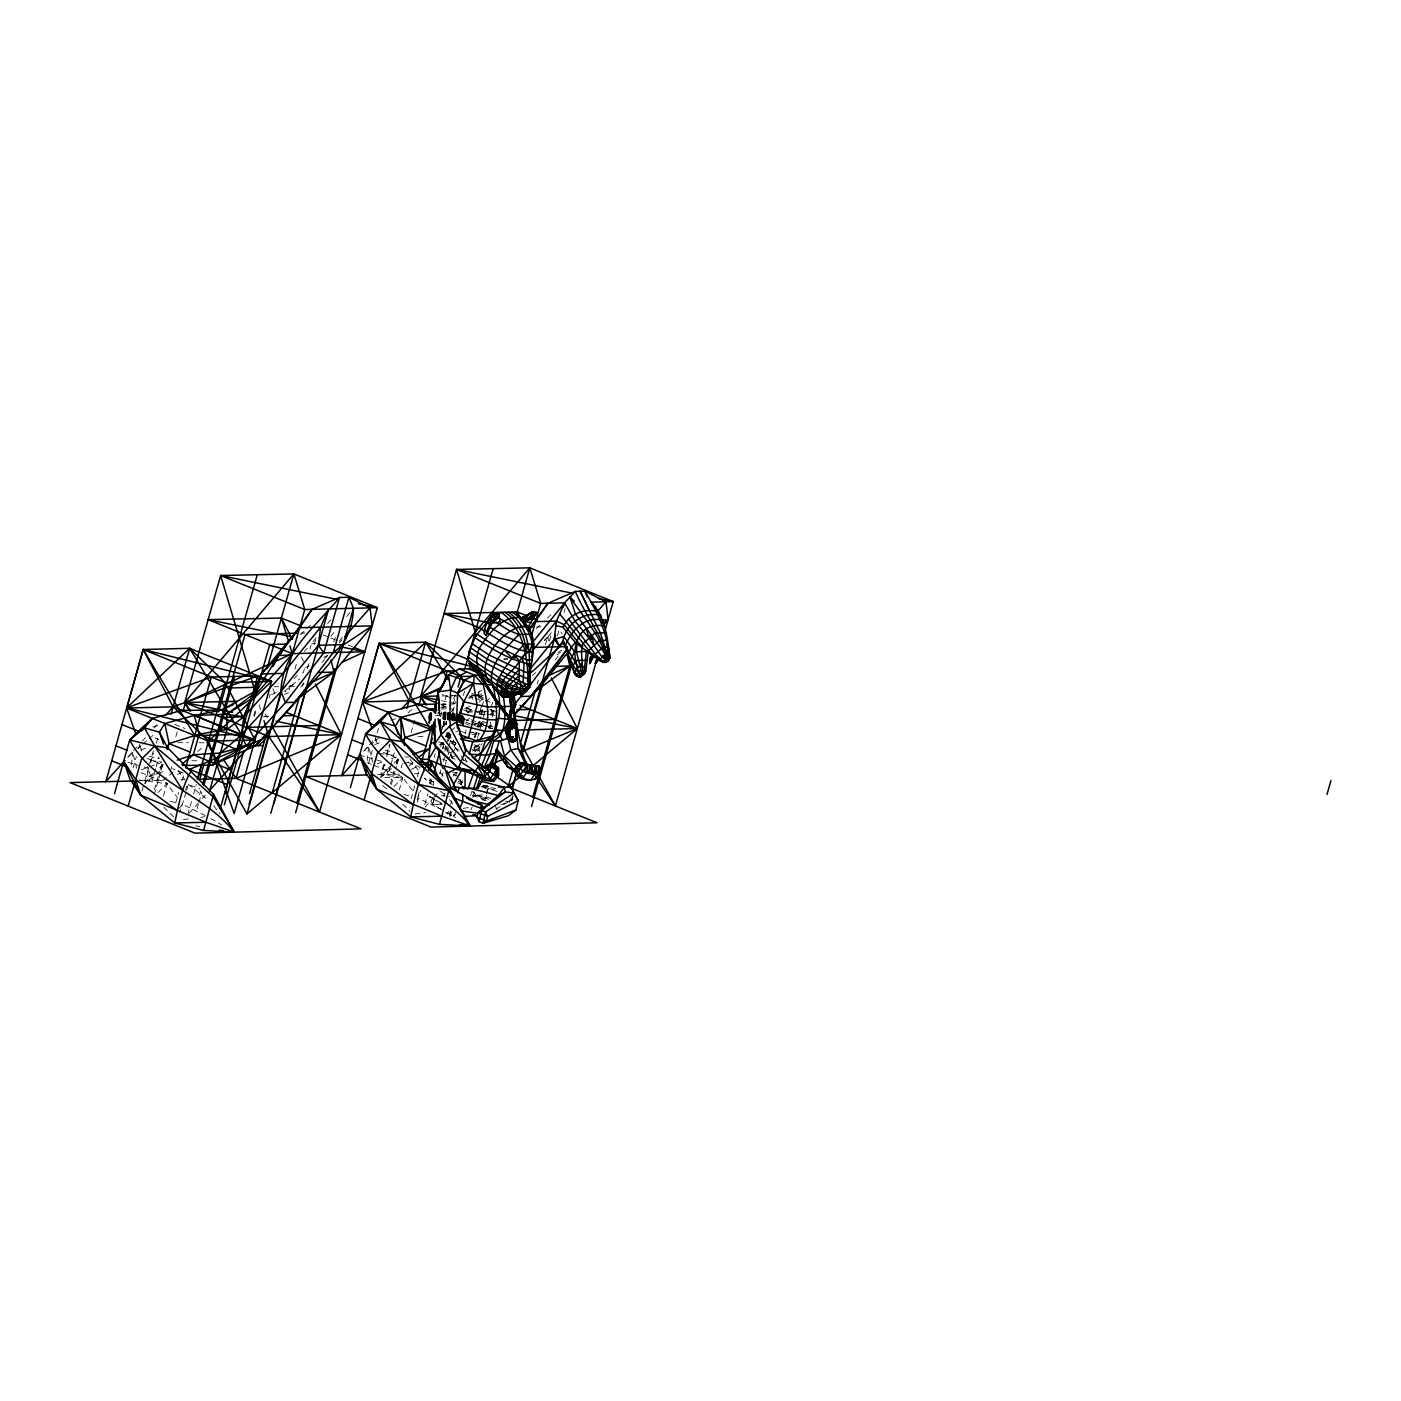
<?xml version="1.0" encoding="UTF-8"?>
<svg xmlns="http://www.w3.org/2000/svg" width="1401" height="1401" viewBox="0 0 1401 1401"><rect width="100%" height="100%" fill="white"/><g stroke="black" fill="none" stroke-linecap="round" stroke-linejoin="round"><path stroke-width="0.75" stroke-dasharray="5 3.75" d="M443.171 748.782L443.346 742.775M479.632 751.847L479.895 743.668L472.557 751.164M429.844 783.684L430.072 777.257M450.229 811.056L449.984 816.415L455.693 814.576M443.066 726.716L443.697 721.182M443.837 721.13L443.977 726.699L444.327 720.955M445.833 724.965L446.061 721.13M446.359 724.755L446.569 721.41M430.422 783.719L430.772 779.429M131.449 764.858L132.762 752.582L129.032 751.076M367.15 760.813L368.691 746.488L373.612 742.32M450.597 811.161L449.984 816.415L445.658 812.335M477.723 726.821L478.949 716.769M479.195 714.755L483.695 700.99M470.718 795.645L471.454 792.02M511.995 800.479L513.659 792.966M440.509 716.664L446.043 696.034L452.085 695.947M495.744 809.042L512.171 799.761L512.994 796.433M452.786 711.971L455.57 701.743M133.113 767.923L136.352 756.435M138.541 748.712L140.188 742.915M141.939 791.145L143.69 784.963M144.846 780.847L154.11 748.099M159.644 771.391L144.898 783.439L149.154 768.413L141.659 766.294M150.783 762.617L153.515 752.967M156.229 743.423L157.823 737.784M155.616 768.711L152.289 780.497L147.298 766.4M156.176 766.75L158.943 756.925M154.46 789.691L158.488 775.471M160.187 769.464L161.816 763.668M154.198 794.892L160.572 772.336M161.15 770.305L163.462 762.144M175.826 736.611L178.172 728.31M163.409 795.961L166.859 783.754L163.759 778.448M170.327 771.513L172.06 765.401M175.703 802.966L178.663 792.528M181.972 780.83L184.091 773.334L172.603 768.676M185.562 790.164L186.701 786.154M186.035 792.353L179.818 812.387M186.613 790.339L188.312 784.332L199.958 788.973M187.699 814.804L191.832 800.181M193.601 793.912L196.263 784.525M199.642 794.822L200.833 790.637M197.173 808.64L198.364 804.419M198.96 802.318L201.937 791.793M253.809 715.543L256.173 707.172M254.369 716.541L256.646 708.451M268.992 698.101L270.043 694.353M290.357 685.247L288.641 691.306L284.823 691.411M294.946 669.083L297.222 660.992M304.402 668.837L303.264 672.883L299.481 672.97M310.006 649.066L311.057 645.318M302.441 686.087L303.369 682.847M307.397 668.557L309.096 662.585M314.174 644.635L316.433 636.649M368.498 763.703L372.281 750.358M375.013 740.691L376.098 736.838M377.167 733.073L378.76 727.452M383.646 764.561L380.757 774.753L402.787 777.66L413.295 791.425M386.536 754.368L389.443 744.071M384.539 764.21L380.809 777.345L402.787 777.66L399.32 789.884M386.711 756.54L389.986 744.947M390.424 766.557L388.2 774.403L384.645 764.351M390.984 764.596L394.311 752.81M390.371 783.614L393.821 771.408M396.098 763.387L397.744 757.591M391.282 784.683L396.483 766.259M397.061 764.21L399.373 756.067M401.159 767.888L402.332 763.738M411.158 732.6L414.678 720.149M411.036 798.973L415.169 784.35M417.358 776.627L420.02 767.24L408.532 762.599M419.214 792.09L416.938 800.111L420.825 790.269M434.152 757.521L435.256 753.58M442.103 729.361L444.432 721.165M440.65 746.926L441.805 742.845M424.801 804.524L427.76 794.087M430.58 784.07L432.173 778.431M453.329 703.687L455.097 697.418M442.593 748.729L444.327 742.618M444.59 749.15L445.658 745.367M447.812 737.749L449.476 731.847M444.87 751.304L446.516 745.472M447.619 741.567L449.914 733.459M439.721 774.053L440.912 769.867M443.276 761.461L444.467 757.276M447.374 746.978L446.394 750.481M449.581 739.22L450.702 735.245M433.084 802.545L434.275 798.342M447.374 752.039L448.565 747.836M449.161 745.735L451.542 737.311M463.398 695.439L464.589 691.253M441.928 776.434L443.049 772.459M445.308 764.508L446.429 760.515M448.057 754.754L449.143 750.918M453.679 740.008L452.576 743.949L447.252 739.71M454.362 747.188L455.465 743.301M465.097 733.756L466.165 729.939M477.864 695.859L480.088 688.014M461.332 784.28L462.435 780.339M474.501 737.732L476.095 732.075M477.759 726.208L478.949 722.023M481.314 713.669L482.504 709.484M475.027 737.486L476.498 732.303M478.039 726.821L480.911 716.717M481.471 714.685L482.627 710.657L479.702 710.727L482.119 705.246M473.906 750.638L475.692 744.334M477.461 738.047L482.207 721.287L487.846 723.564M483.363 717.189L485.114 711.025M477.881 751.321L479.65 745.034M492.574 702.374L490.28 710.447L494.43 710.342M472.873 797.694L474.536 791.793M486.2 793.912L488.581 785.541M485.219 799.481L486.41 795.295M486.988 793.194L488.774 786.924M545.392 644.845L547.511 637.35L551.521 632.411M537.178 684.196L538.369 679.993M549.525 640.537L551.784 632.551M557.37 635.844L559.034 630.012M563.99 612.482L565.093 608.594M450.632 804.612L451.77 800.847M492.154 717.189L494.028 711.55M333.718 641.956L336.485 633.812M417.148 802.3L418.549 798.29L443.101 810.391M440.825 809.06L432.401 804.297L435.326 796.556M445.115 792.948L443.732 796.591L449.686 796.626M474.344 737.346L476.515 732.005M452.015 811.599L449.984 816.415L448.618 811.249M453.626 816.748L456.323 810.338M470.911 809.708L472.242 806.696M478.914 726.961L483.59 718.258M509.316 802.16L512.013 796.731M161.343 768.098L163.024 764.806L146.895 758.291M396.395 763.668L398.952 758.729L380.792 751.391M455.15 776.101L457.164 772.616M453.486 698.609L455.623 694.949M448.302 759.044L451.735 753.843M452.873 752.109L456.306 746.908L453.819 744.929M144.898 783.439L149.925 776.242L154.828 771.969M451.385 711.655L453.784 708.591M312.931 641.798L316.924 636.842M327.606 623.638L331.617 618.699M330.759 636.334L336.1 629.732M346.765 616.528L350.775 611.589M321.862 662.708L324.524 659.398M339.217 641.255L343.21 636.299M555.111 659.906L559.104 654.967M339.34 642.971L342.124 639.784M178.733 808.78L182.638 804.384L205.282 815.54M460.369 784.437L462.365 782.196L458.46 782.336M127.754 757.293L137.999 745.892M142.394 741.024L145.319 737.767M154.092 727.995L157.017 724.737M189.17 813.175L200.868 800.146M202.339 798.517L205.264 795.278M363.665 751.199L373.909 739.816M425.081 807.081L432.401 798.955M433.855 797.327L439.704 790.812M452.891 776.172L455.815 772.914M474.834 751.759L482.154 743.633M304.297 651.483L307.204 648.26M294.175 678.609L297.082 675.387M300.707 687.068L305.085 682.252M544.586 640.572L547.511 637.35L551.258 637.262M478.932 727.224L483.31 722.408M490.613 714.37L493.537 711.148M447.252 737.837L449.966 734.947M442.418 727.084L446.499 722.741M158.033 792.546L166.859 783.754L177.384 797.502M393.944 786.469L402.787 777.66M300.479 634.653L305.155 630.187M306.714 628.699L311.407 624.233M536.39 628.559L541.066 624.093M547.318 618.156L551.994 613.691M128.227 756.873L132.762 752.582L137.386 771.18M364.137 750.796L368.691 746.488L373.296 765.086L401.789 776.609M468.092 712.654L472.82 708.17M479.124 702.199L483.853 697.716M544.253 640.275L547.511 637.35L551.101 639.504M408.024 712.969L414.538 707.19M159.749 767.678L163.024 764.806M392.385 764.438L385.835 770.165L380.809 777.345L393.909 766.645M394.031 763.02L398.952 758.729M137.683 748.397L140.976 745.612M142.604 744.229L147.525 740.043M149.171 738.66L155.721 733.091M375.24 740.919L380.161 736.751M173.251 772.004L163.479 780.199L139.61 780.83M197.681 751.496L202.585 747.381M409.18 765.909L414.066 761.811M454.782 727.627L446.639 734.457L459.896 754.263M485.727 701.638L490.613 697.54M284.911 691.061L299.796 678.767M324.594 658.242L327.904 655.51M532.398 675.405L535.707 672.673M557.213 654.897L560.523 652.148M478.074 696.56L481.506 693.968M466.305 720.815L469.65 718.293M491.681 724.877L488.441 727.312L491.366 728.835M440.124 744.159L443.189 742.197L452.803 758.782M478.809 698.083L484.186 694.703M305.488 667.857L309.201 665.755M323.999 657.314L327.711 655.195M558.071 652.271L561.766 650.169M478.214 697.505L481.944 695.404M468.617 697.733L476.112 693.548M477.986 692.497L481.734 690.413M389.723 768.221L385.835 770.165L389.881 768.729M271.461 694.686L279.184 691.131M288.834 686.7L296.557 683.163M469.072 698.626L472.96 696.84M474.921 695.947L480.771 693.267M500.752 804.962L512.171 799.761M284.543 694.353L288.501 692.567M452.225 757.276L460.071 753.756M473.783 747.574L481.629 744.054M446.043 733.441L449.038 732.163M177.384 774.438L181.359 772.792M411.316 769.184L417.27 766.715M445.553 735.928L453.644 732.688M455.675 731.865L463.784 728.625M473.906 724.562L481.997 721.305M141.431 769.744L161.64 762.617M149.925 776.242L155.966 774.105M157.998 773.387L166.071 770.532M377.342 763.668L383.401 761.514M391.492 758.659L397.551 756.522M403.996 763.72L412.087 760.866M466.288 707.663L470.316 706.297M140.836 749.903L146.877 747.906M374.732 744.491L382.806 741.812M152.814 726.961L158.821 725.07M390.739 720.237L396.746 718.363M449.038 752.915L455.097 751.006M440.702 707.295L451.122 705.228M463.293 808.359L469.65 807.379M445.623 736.436L451.928 735.525M468.705 733.091L474.992 732.163M183.478 819.55L189.941 818.709M200.711 817.308L205.019 816.765M415.081 814.016L425.851 812.633M441.21 795.856L445.133 795.383M482.557 794.927L472.592 795.54M437.217 713.95L441.543 713.687M472.855 795.523L481.419 795.015M263.686 716.594L267.976 716.366M467.374 712.251L488.861 711.095M473.38 795.54L481.856 795.067M441.087 708.976L447.567 708.748M300.795 633.094L304.98 632.989M536.706 627L540.909 626.895M311.6 643.444L315.348 643.339M503.817 658.925L507.863 658.82M503.905 659.258L507.687 659.153M274.333 686.805L278.659 686.7M289.464 686.42L298.115 686.192M441.403 704.37L449.248 704.178M446.551 707.19L442.734 707.277L445.938 708.346M263.843 716.296L269.587 716.139M467.584 711.043L473.643 710.885M435.291 715.718L441.753 715.561M481.121 714.545L485.429 714.44M471.647 724.247L480.841 724.002L486.532 726.296M488.931 728.538L492.714 728.45M446.569 735L450.789 734.895M471.927 734.352L478.249 734.194M439.389 744.702L445.413 744.544L438.601 741.794M180.554 779.762L184.827 779.656M377.64 774.683L399.408 774.123M414.346 773.737L418.601 773.632M452.751 772.739L457.024 772.634M442.173 695.929L455.097 695.649M474.484 695.229L480.946 695.089M454.099 695.912L460.141 695.824M440.702 704.125L455.272 704.002M433.242 797.992L429.389 796.539L432.401 804.297L446.201 804.314M432.401 804.297L440.807 804.332M418.041 736.593L426.534 736.646M177.874 742.653L188.505 742.723M199.117 742.775L205.492 742.828M191.762 760.725L200.501 760.831M483.415 785.313L487.618 785.523M483.695 786.206L492.031 786.644M445.711 736.873L452.243 737.276M379.198 753.405L395.1 755.489M404.889 756.785L408.549 757.276M150.625 760.463L161.325 761.864M139.347 780.112L166.859 783.754M464.817 708.538L473.31 709.782M481.874 799.708L486.112 800.514M472.855 796.066L487.881 798.99M490.84 798.22L476.322 795.313L471.787 791.197M505.358 801.109L509.509 801.932M441.42 700.675L447.672 701.954M449.739 702.374L455.99 703.652M491.261 710.885L497.285 712.128M385.117 750.2L393.348 752.057M149.207 756.295L159.486 758.606M480.998 786.679L497.145 790.497M482.662 785.436L497.127 788.956M404.031 794.577L412.332 796.696M170.186 801.197L176.421 802.791M195.72 825.679L199.888 826.853M359.602 755.086L381.317 761.268M127.876 762.372L139.785 765.752M488.651 799.306L476.322 795.313L485.026 800.426M446.604 734.737L450.719 736.085M451.612 697.961L442.121 694.563M484.186 786.626L497.39 791.74M433.942 782.108L424.223 778.238L432.366 784.753M488.441 727.049L492.241 728.573M471.787 693.32L483.468 698.048M323.263 634.968L328.972 637.262M330.881 638.033L338.482 641.115M348.289 645.073L354.278 647.507M471.629 694.773L483.468 699.554M485.446 700.36L493.327 703.547M469.23 695.894L473.118 697.47M475.062 698.258L482.855 701.411M490.07 709.291L493.765 710.78M480.561 709.887L488.581 713.127M490.595 713.95L494.588 715.561M480.736 711.007L484.781 712.654M486.812 713.459L492.889 715.911M466.148 707.68L472.155 710.114M474.168 710.92L484.186 714.965M463.608 709.974L470.981 712.969M441.403 704.808L453.451 709.677M479.23 721.445L487.128 724.632M489.089 725.438L493.047 727.031M471.104 719.676L482.872 724.422M484.834 725.228L492.679 728.397M464.922 719.273L468.862 720.867M470.841 721.655L482.662 726.436M465.973 722.128L478.109 727.031M442.016 714.09L438.11 712.514L441.823 714.282M465.447 723.564L469.353 725.14M476.165 732.408L480.088 734.001M471.927 731.97L477.881 734.387M461.542 731.392L465.517 733.003M447.024 732.933L450.999 734.544M473.853 744.667L479.807 747.083M473.871 748.572L479.807 750.971M451.858 741.322L455.868 742.95M471.892 749.43L475.902 751.041M451.595 743.178L455.553 744.772M455.325 748.554L459.3 750.165M463.451 760.183L466.866 761.549M451.14 757.591L455.115 759.184M442.663 759.097L446.586 760.673M453.224 774.438L459.09 776.802M458.267 781.233L462.312 782.861M457.654 782.791L461.594 784.385M367.377 762.704L371.318 764.298M174.915 724.387L185.02 728.485M154.916 737.872L158.961 739.5M140.958 772.634L167.875 783.509M480.841 724.002L486.55 726.489M441.368 803.176L429.389 796.539L441.595 803.964M482.102 786.451L487.46 789.463M446.709 812.475L455.745 817.694M210.798 818.569L221.638 824.821M447.339 812.895L452.05 815.785M382.753 785.786L387.832 789.604M440.509 791.25L447.042 796.469M188.312 784.332L207.856 799.953M446.183 735.42L456.061 743.458M458.18 778.851L462.715 782.966M402.682 804.051L410.003 811.372M163.847 807.204L174.074 817.466M439.774 772.231L445.43 778.536M449.616 799.743L453.469 804.682M213.688 805.838L220.132 814.051M409.863 759.009L420.3 773.002M177.857 770.34L184.389 779.079M461.104 756.05L464.729 761.443M465.955 709.589L468.197 713.319M473.468 791.04L477.636 798.517M265.139 713.862L267.188 717.575M495.464 806.556L497.162 809.743M470.999 695.632L472.995 699.449M478.967 710.92L480.963 714.738M467.111 762.354L465.202 758.659L466.445 762.739M560.978 631.956L562.081 634.075M301.408 656.911L305.4 664.669M547.511 637.35L549.087 641.255M272.915 688.697L275.156 694.231M450.859 753.178L452.996 759.219M460.123 779.341L463.678 789.393M375.38 738.187L378.235 746.225M140.17 746.278L142.307 752.319M259.132 704.756L260.901 710.535M491.208 709.379L492.994 715.631M433.049 781.355L433.522 785.593M439.476 711.866L439.756 716.034M490.543 722.268L490.928 728.643"/><path stroke-width="1.5" d="M462.75 717.89L463.854 718.503L462.82 724.947L461.997 716.226L462.172 723.354M462.855 718.748L463.136 717.365L462.558 718.415M462.715 723.021C462.207 701.288 462.75 739.378 463.766 718.223M482.487 778.343L477.881 788.203L465.044 788.535L465.062 771.005M508.931 722.583L510.91 721.778L507.442 724.825L506.584 731.935A9.965 5.289 83.3 0 0 510.7 741.024L514.64 741.111C518.983 735.823 517.915 726.856 513.046 722.215L508.51 722.303L506.934 724.65L505.919 732.005M457.567 728.275L456.516 722.04L449.563 726.348L441.017 734.807L434.398 744.421L435.553 747.101L458.267 768.168L473.135 774.035L484.991 780.462L493.625 781.39L498.476 775.681L498.616 767.713L494.01 764.666L487.811 765.139L493.765 764.928L498.371 767.958L498.266 774.035L497.915 768.413L493.31 765.366L486.865 766.084L493.064 765.611L497.67 768.659L498.423 775.313L497.215 769.114L492.627 766.067L486.165 766.785L492.364 766.312L496.97 769.359L497.723 775.594M527.879 687.488L527.739 689.274L528.755 687.593L525.725 689.87L523.781 689.52L519.07 680.623L519.263 661.184L526.216 652.306C525.357 637.07 518.125 620.818 505.025 612.377M525.953 625.371C541.942 641.36 527.074 665.177 530.769 684.546C524.202 692.97 510.682 697.838 501.576 690.15C499.299 677.366 514.552 671.289 519.263 661.184L514.745 654.81L495.078 645.896L477.076 634.215L487.601 621.501M530.366 630.1L515.603 612.097L523.816 620.555L531.837 634.18L531.785 639.311L533.728 644.022L533.028 649.101M509.701 736.944L513.904 740.358L517.179 737.381L514.482 741.234L510.227 741.217C505.446 736.576 504.36 727.89 508.44 722.496L512.731 722.198C517.582 726.734 518.755 735.525 514.762 740.919L510.892 741.217C506.234 737.084 505.446 728.923 509.316 724.037L512.731 723.949L515.761 728.432M515.498 739.168L513.974 741.182L510.227 741.287L506.882 736.225L510.279 741.339L514.85 741.182C519.106 735.805 517.932 726.996 513.099 722.338L508.861 722.321L507.32 724.615L507.232 736.033M507.495 736.033L507.6 726.313L511.067 723.546L512.013 718.713L509.228 715.526L508.318 719.536L511.015 723.634L512.013 718.713L509.351 719.203M515.743 738.782L514.36 740.761L510.892 740.779C506.514 736.891 505.866 729.185 509.421 724.562L511.085 723.827M507.477 725.981C505.498 731.112 506.549 737.504 510.665 741.304A10.122 5.376 83.4 0 0 516.444 738.8L517.389 731.655L517.162 735.472M506.759 732.635L507.582 726.418M515.48 738.572L512.836 741.252L509.299 738.782L507.302 732.583L507.933 726.524M509.036 738.625L510.594 739.255L512.976 736.751L509.211 738.467L512.976 736.751L509.421 739.693M444.38 766.977L451.052 788.273L462.838 794.857L462.715 801.512L459.651 808.762M604.496 662.358L607.631 661.36L609.838 658.015C607.509 638.226 605.687 616.58 590.697 601.607M529.683 672.603L529.893 680.518M515.918 692.654L511.54 694.406L504.955 690.535L506.864 683.023L519.211 669.38L526.478 672.498L530.296 672.392M509.596 739.535L509.439 738.642M512.048 728.643L513.939 718.941L514.22 706.297L512.451 695.859M511.05 723.546L508.318 719.536L509.228 715.526M449.703 719.886L450.176 713.564L447.97 713.127L447.619 718.871L449.703 719.886L450.141 712.689C444.327 714.177 452.786 721.603 449.563 726.348L464.186 754.403L487.548 773.947L490.262 778.746L493.625 781.39M449.966 711.428L450.562 690.115L448.548 674.792L459.213 668.96L476.62 668.575L480.666 670.203M516.689 731.69L516.566 735.805L516.654 732.338M435.116 719.221L434.398 744.421L458.267 768.168L478.914 775.751M435.291 712.916L435.536 704.528L438.18 691.796L448.548 674.792L473.468 683.338L493.257 685.159C495.744 701.743 499.807 720.499 491.961 736.243L485.341 741.006L472.697 741.724L460.999 739.238M456.516 722.04L466.148 749.885L458.267 768.168L474.939 770.883L484.028 777.485L490.262 778.746L496.514 769.797L496.952 775.489L497.215 769.114L498.476 775.681L493.625 774.438L485.149 768.151L491.926 766.75L496.514 769.797L496.357 775.418L492.084 780.602L484.396 779.534L474.939 770.883L460.911 761.969L441.017 734.807L438.093 718.66M430.3 770.848L430.615 762.284M516.724 735.455L516.864 731.707L516.304 738.73M453.959 719.729L453.854 720.639L451.945 719.519L452.821 713.144L454.73 714.282L454.397 720.026L452.243 719.343L452.278 713.774L452.4 720.342L452.435 719.449L454.397 720.026L452.821 713.144L453.994 714.633M456.831 713.792L457.602 693.18L464.221 680.308L474.379 675.089L486.427 676.14M555.934 625.599L563.009 627.245L575.286 642.481L593.113 656.001L603.06 647.28L608.437 647.139L609.838 658.015L607.631 661.36L601.887 656.806L588.998 638.313L589.138 635.581L591.923 635.774L594.742 633.094L606.475 632.797M472.155 756.855L480.298 764.035L484.308 772.249L484.991 780.462M570.084 660.449L574.55 651.78L588.262 651.412L585.828 670.799L584.287 674.039L581.047 676.718L576.599 676.28L574.603 673.811L568.035 654.74L571.24 647.244L575.286 642.481L576.949 642.446L576.424 651.728L581.275 670.921M428.916 722.198L429.406 723.179L429.371 716.524M431.455 715.841C430.422 729.185 427.077 709.747 431.561 714.16M430.177 719.028C432.944 703.092 428.198 722.548 431.263 719.186M430.457 713.267L430.037 720.464L430.772 716.121M443.697 718.048L443.662 719.238L444.012 712.916L445.36 712.741L445.273 719.361L443.154 718.485L443.504 712.741L445.693 712.181L445.273 719.361L445.553 718.52M455.973 720.219C455.798 721.2 458.215 719.851 457.462 721.603L455.868 720.394L456.673 714.055C460.158 714.685 454.414 716.874 456.919 720.552M457.024 720.815L456.673 714.055L457.251 714.773M457.497 715.561L457.199 720.587M459.318 716.209C456.201 724.912 464.291 723.056 460.719 715.491C458.355 716.769 459.475 714.685 461.087 716.156M459.125 721.165L459.37 722.286L460.456 715.876M461.682 722.741L462.12 723.827L461.454 717.312M500.56 674.652L520.962 685.107L520.016 690.763L515.778 693.705L510.209 692.234L496.917 683.495C502.013 668.627 514.009 656.369 523.851 644.267L533.728 644.022M507.18 728.66L507.827 736.033M587.107 660.221L576.354 660.501L573.254 665.125L572.431 667.787L574.603 672.252L578.508 676.788L580.067 674.144C568.648 652.778 575.986 620.941 604.619 625.914M508.545 612.29C533.116 629.487 530.051 661.465 528.23 687.331C527.914 660.379 525.375 630.292 501.505 612.465L498.213 614.041M592.886 657.559L589.803 663.461L590.364 657.419L591.607 656.544L592.886 657.559L589.803 663.461L590.732 656.771M584.182 670.834L586.389 651.465M515.323 739.553L515.621 738.905A8.896 4.728 83.2 0 1 510.524 740.814L508.791 738.922M535.83 774.595L536.478 768.326L534.219 765.226L528.772 765.436L534.219 765.226M350.39 787.625L365.608 733.861L380.354 721.813L403.453 741.637L449.476 788.308L470.211 826.047L439.459 824.348L410.651 816.871L376.676 789.183L365.836 773.089L366.274 768.991M531.347 774L532.03 767.766L529.771 764.666L524.307 764.876L529.771 764.666M486.165 635.266L491.103 618.541L495.359 613.638L498.161 613.113L500.21 621.869L489.054 623.76L487.198 622.289L492.592 613.27L498.161 613.113L486.602 631.15L484.553 629.522L487.198 622.289L491.103 618.541L492.469 622.499L486.165 635.266L484.081 633.637L484.553 629.522M459.213 668.96L474.379 675.089L473.468 683.338L477.163 705.316L468.529 737.539L460.947 738.572M182.34 765.489L212.392 765.121L246.226 745.962L241.55 734.93L243.774 716.804L261.409 673.951L299.621 627.736L312.055 609.347L339.497 597.491L348.972 597.246L370.039 607.859L372.176 625.862L333.963 672.077L295.436 700.518M270.813 813.316L328.657 608.927L320.584 627.193L318.36 645.301L280.988 691.499L241.55 734.93L220.377 752.985L212.392 765.121L255.507 745.717L294.928 702.304L333.298 652.586L348.972 597.246L353.437 608.279C352.754 647.805 317.939 673.916 294.928 702.304L285.471 702.549L323.841 652.831L339.497 597.491C316.486 625.862 281.689 651.99 280.988 691.499L285.471 702.549L246.226 745.962L220.377 752.985L193.32 754.824L177.174 760.148M529.403 628.874L547.966 603.271L575.408 591.397L564.55 602.833L556.477 621.098L554.253 639.224L530.243 668.925M509.211 738.94L511.032 737.714L509.614 733.353L510.174 729.01L508.178 728.135L507.46 733.529L509.211 738.94L512.311 741.094L514.99 738.8M428.601 770.34C426.902 755.139 432.891 740.306 432.331 725.245L435.816 726.576M529.613 773.597L530.436 767.573L528.177 764.473L519.683 775.278L516.041 773.947L514.587 770.445L496.655 748.975M507.985 728.222L510.332 727.592L512.118 729.238L510.174 727.89L508.37 728.888L512.118 729.238L508.3 727.627M508.37 728.888L508.545 727.82M511.032 738.327L509.474 733.178L510.262 728.065L512.819 725.876L516.251 729.115L514.692 724.457M528.807 666.281L529.07 664.564M584.567 672.357L580.89 675.089L581.047 676.718L576.599 676.28L579.629 670.956L585.828 670.799L584.287 674.039L580.067 674.144C570.732 665.563 568 652.411 562.782 641.343C565.934 624.075 583.166 611.256 600.661 615.127L600.679 618.051L599.243 613.34L590.767 601.677M463.258 724.737L462.82 724.79M578.018 676.228L579.769 676.753L582.168 674.091L582.728 670.869L581.397 651.605L582.553 646.001M592.5 656.876L589.803 663.461L593.113 653.567M190.711 771.969C181.762 787.152 178.487 805.715 174.722 822.965L203.548 830.425L234.3 832.141L213.565 794.402L167.542 747.731L159.416 732.163L144.426 727.907L129.698 739.938L114.479 793.719M426.622 765.874C417.673 781.058 414.416 799.638 410.651 816.871L441.91 816.188L470.211 826.047L448.985 790.724L426.622 765.874L423.014 764.158M425.256 704.685L420.633 696.402L456.551 569.454L540.681 603.446L564.568 602.833L575.111 621.186L588.998 638.313L591.257 639.154L591.923 635.774L575.391 613.953L569.979 597.124L574.392 601.327M530.454 666.999L531.189 663.321L531.434 664.494C511.33 661.062 492.084 648.996 475.009 637.753L477.076 634.215M457.899 792.808L459.003 787.362M203.548 830.425L213.565 794.402M439.459 824.348L449.476 788.308M534.779 768.238L537.091 765.594L538.667 765.787L540.944 768.904C541.294 781.32 526.478 782.581 518.352 776.872L516.041 773.947L517.144 768.694L520.366 763.02L524.885 762.652L527.004 765.366L522.275 752.897L514.132 711.901M433.942 712.023L435.536 704.528L436.622 710.587M601.905 623.042L602.5 620.275C584.882 615.547 570.908 631.15 565.041 646.299L566.687 647.735L562.782 641.343L530.646 684.459M477.04 817.203L478.074 812.51L498.196 795.488L504.5 787.292L510.717 786.732L518.177 800.619L515.866 810.006L508.23 815.767L483.03 823.28L479.089 821.669L477.04 817.203L486.55 821.091L515.866 810.006M479.089 821.669L481.594 810.321L505.306 791.898L513.799 793.124L485.534 811.915L483.03 823.28L486.865 821.249M516.374 683.005L517.302 687.891L510.787 693.688L511.75 687.909L519.07 680.623L527.284 684.634L530.769 684.546L530.051 682.567M504.955 690.535C491.611 681.867 478.757 671.762 468.109 660.414L468.985 651.605L475.009 637.753M444.24 713.407L445.36 712.741M511.4 692.287L518.685 694.231L522.923 693.53L523.939 692.567L523.098 691.901L524.517 691.866L522.258 693.39L517.214 693.53L510.454 696.962L502.346 696.822L501.208 694.896L501.576 690.15M510.752 741.147A10.122 5.376 83.4 0 1 506.584 731.935L507.442 724.702L510.962 721.62M594.847 655.528L591.642 658.417L589.803 663.461L591.607 656.544M506.199 728.117L508.51 722.303M506.584 728.065L507.442 724.825M529.56 684.879L527.161 690.588L517.372 692.041L516.916 693.758L522.258 693.39L524.517 691.866M517.162 735.63L516.269 738.992L517.074 735.91M459.843 716.244L463.784 701.796L473.468 683.338L457.602 693.18L450.562 690.115L438.18 691.796L439.459 711.148M520.857 620.625L521.4 618.647L512.083 612.202M218.538 711.918L257.259 574.743M509.456 733.949L506.129 738.957L499.159 741.041L495.691 753.493L489.527 766.329M208.539 741.147L271.584 681.394L225.106 682.602L143.217 649.504L173.129 706.84L208.539 741.147L234.177 813.596L271.584 681.394L143.217 649.504L126.773 708.1L208.539 741.147L255.017 739.956L225.106 682.602L189.695 648.295L143.217 649.504L105.811 781.688L124.829 760.55M467.689 659.223L425.606 642.201L379.128 643.409L362.701 702.006L434.625 731.094M128.174 806.118L141.448 759.254L154.705 746.033L167.542 747.731M170.992 714.387L189.695 648.295L271.584 681.394M167.402 749.36L169.048 743.581L164.845 723.494L194.371 715.438L221.446 710.079L233.144 704.721M189.328 710.762L184.722 702.496L220.64 575.531L293.877 573.937L377.324 607.666L319.498 812.072L268.852 736.506L264.001 720.692M182.866 711.708L185.405 702.759L292.284 653.637L364.855 651.763L354.278 647.507M185.738 767.538L211.341 677.033L257.819 675.842L220.412 808.027M181.85 764.175L193.32 754.824L199.17 734.194L194.371 715.438L226.769 714.3L243.774 716.804L283.212 673.391L320.584 627.193M188.084 775.786L188.434 774.543L154.705 746.033L144.426 727.907L152.306 718.415L181.867 710.377L221.446 710.079L255.192 691.288M197.243 779.464L201.271 765.226M197.856 778.886L225.106 682.602M203.793 764.999L199.765 779.271L236.051 778.326L341.406 734.632L315.348 683.986M202.62 784.332L245 634.53L296.609 633.199M203.723 785.488L234.58 676.438M209.432 791.653L227.05 729.413L226.769 714.3L221.446 710.079M212.689 798.15L213.057 796.801L188.434 774.543M224.79 794.174L242.706 730.884M224.37 804.822L269.728 644.53L287.17 644.075M133.27 780.987L70.05 782.616L195.072 833.157L361.055 828.867L236.051 778.326L243.739 751.129M267.328 667.752L293.877 573.937L304.77 609.54L246.926 813.928L206.823 742.092M249.588 793.526L266.348 734.282L305.786 690.868L308.202 685.387M249.098 804.174L282.126 687.471M272.197 792.948L299.464 696.595M273.896 803.544L305.786 690.868M296.924 802.948L334.962 668.575M295.611 812.685L353.437 608.279M475.78 667.436L379.128 643.409L341.721 775.611L360.74 754.456M364.102 800.024L377.359 753.16L390.616 739.956L403.453 741.637L424.345 768.448L448.985 790.724L448.6 792.055M406.903 708.311L425.606 642.201L461.017 676.508L464.011 682.252M403.313 743.283L404.959 737.486L400.756 717.4L434.45 708.521M418.794 705.614L421.316 696.682L442.541 686.928M421.106 763.37L431.876 725.315M443.119 685.579L447.269 670.956L455.08 670.746M417.761 758.099L429.249 748.729L432.156 738.415M423.995 769.709L424.345 768.448L390.616 739.956L380.354 721.813L388.235 712.338L417.796 704.3L436.534 704.143M433.767 772.809L439.791 751.566M458.057 686.963L461.017 676.508L471.594 676.245M464.782 668.977L493.17 568.648M469.37 669.275L471.104 663.146M518.493 615.81L517.319 611.957L529.788 567.843L613.253 601.589L604.707 631.728M491.401 766.575L494.956 754.053M494.5 764.613L498.055 752.039M513.379 697.856L514.552 693.705M494.693 765.997L498.248 753.44M513.554 699.344L515.305 693.127M531.592 635.599L540.681 603.446L529.788 567.843L456.551 569.454L476.463 636.299M514.675 708.135L515.761 704.318L513.572 694.336M508.125 786.872L512.871 770.077M535.392 690.5L520.542 742.985L532.713 764.981M511.89 789.026L516.251 773.597M521.995 753.318L555.426 635.178M563.43 606.878L564.568 602.833L532.538 642.446M512.188 789.078L516.321 774.438M521.662 755.594L544.113 679.292M532.853 796.854L539.805 772.284M540.313 770.462L569.874 666L572.589 662.708M531.522 806.591L572.186 662.866M535.497 776.259L555.409 805.978L597.246 658.12M1327.01 794.472L1330.95 780.532M531.469 657.402C535.515 643.322 528.107 628.103 518.843 617.578C502.731 616.72 490.91 631.045 482.645 643.234C472.487 656.298 476.095 673.005 489.229 682.795M531.417 772.109L533.098 774.42L534.902 768.133L532.643 765.034L530.314 767.678M589.803 663.461L591.012 659.486M449.984 713.267L449.966 713.88M499.509 616.983L492.469 622.499L495.359 613.638L492.592 613.27L498.161 613.113M473.38 789.148L477.916 775.471M532.047 644.057L529.596 652.218L525.533 644.232M514.745 654.81L521.767 657.647L524.044 663.514L523.098 682.742L526.548 687.383L525.725 689.87L529.893 687.296L526.548 687.383L520.962 685.107M474.011 771.776L468.057 788.816L461.997 786.364M476.463 788.588L480.42 777.24M482.259 678.417C490.262 687.261 517.827 745.262 510.524 697.435M458.687 715.964L463.784 701.796L457.602 693.18L464.221 680.308M535.882 772.669L537.178 774.455L536.478 768.326L534.902 768.133L534.499 774.753L530.524 780.445L518.352 776.872L514.587 770.445L516.111 766.242L520.366 763.002L524.885 762.652L527.004 765.366M495.831 750.918L507.565 766.715L514.587 770.445L516.111 766.242L520.366 763.02L524.885 762.652L518.125 748.554L514.237 710.254M598.91 659.486L595.46 663.321L597.369 658.12M481.734 678.732L496.655 701.778L508.896 717.365L510.857 707.838L509.771 698.276M460.876 721.62L460.281 722.688L459.16 721.322M537.178 774.455L539.35 768.694L537.091 765.594M509.982 717.417L515.761 704.318M281.741 652.481L261.409 673.951L243.774 716.804L227.05 729.413L199.17 734.194L169.048 743.581L166.491 748.519M526.969 771.548L528.212 773.264L530.436 767.573L532.03 767.766L533.098 774.42M481.506 766.137C490.63 741.882 504.99 717.977 497.67 690.991M516.636 738.52L516.899 736.646L515.568 739.36M598.752 659.223L595.46 663.321L597.526 658.382M598.612 659.346L595.46 663.321L597.667 658.26M478.074 762.564L485.341 741.006C496.444 738.134 505.638 730.289 509.281 719.273L498.949 718.38L496.217 719.834L487.478 719.624L460.211 713.232L463.784 701.796L487.758 706.98L514.22 706.297L512.171 696.279M484.045 767.871L489.737 754.981L493.747 740.796L500.35 736.033C506.689 723.511 505.288 708.311 503.134 694.826M513.799 692.147L513.029 693.863L517.459 693.32M477.881 788.203L482.89 778.746M508.616 728.713L510.332 727.592L512.118 729.238L508.686 728.275M450.562 690.115L456.218 677.489L466.796 672.025M510.735 698.136L511.838 708.083L509.491 718.223L511.207 708.083L510.157 698.469M527.231 681.271L528.562 678.504M563.009 627.245C568.771 614.198 584.322 608.122 597.859 611.466L599.243 613.34M510.069 728.187L512.118 729.238L508.108 728.713M489.264 771.145L485.482 767.468M273.002 666.631L278.624 655.458L312.055 609.347M402.42 742.425L404.959 737.486L433.067 728.73M534.727 779.499L538.247 774.333L539.35 768.694L540.944 768.904L539.297 773.79L538.737 773.037L540.331 773.229L534.499 774.753L522.503 770.988L520.244 767.888L519.859 764.316L525.305 764.105L527.564 767.205L528.212 773.264M522.258 766.662L523.729 763.913L525.988 767.012L527.564 767.205L526.461 772.862L522.941 778.01L519.683 775.278L518.878 770.427L516.111 766.242L504.518 756.225L500.682 741.427M523.781 771.145L525.988 767.012L524.272 771.828L522.503 770.988M527.109 628.629L537.021 612.57L531.995 611.834L526.951 615.232M453.486 784.665L461.297 770.69L459.633 767.03L447.917 773.037M489.352 764.806L495.691 753.493L485.919 755.086L469.23 754.176L472.697 741.724L479.667 739.64C492.311 724.299 487.443 702.514 483.275 684.931L474.379 675.089M527.757 645.984L528.615 644.442M506.759 696.717L502.346 696.822L492.539 687.05L501.208 694.896L506.707 694.896L510.787 693.688L511.628 692.199L512.468 692.865M563.903 641.308L559.752 646.737L529.596 673.951M448.548 674.792L438.215 693.092L439.476 711.866M463.976 769.149L458.145 767.993L473.415 774.28L480.018 763.808L466.148 749.885L465.64 751.094L457.602 724.492L485.201 731.269L494.5 731.217L496.602 729.974L506.409 730.849M486.427 766.54L485.692 767.608L489.72 770.69L484.028 777.485L477.794 766.645M487.11 765.839L486.637 766.68M487.811 765.139L487.338 765.979M494.676 772.809L496.514 769.797M496.304 771.18L497.915 768.413L498.301 774.403M598.245 658.715L595.46 663.321L598.91 657.402M595.46 663.321L598.139 658.803M431.263 762.774L428.426 759.622L436.271 746.61M489.019 771.391L491.926 766.75L485.394 767.888L489.527 770.9M457.339 715.228L458.267 715.263M459.791 721.865L459.44 715.683L460.719 715.491L459.913 721.638M341.984 645.896L372.176 625.862L299.621 627.736L278.624 655.458L251.847 698.539L226.769 714.3L254.141 693.583M164.845 723.494L159.416 732.163L163.567 744.159M398.094 734.071L395.327 726.068L400.756 717.4L433.067 727.487M531.837 634.18L518.878 634.513C506.637 647.42 487.495 664.932 492.031 684.178C498.091 689.817 505.148 696.7 514.079 695.614L521.627 692.672M504.553 696.77L508.651 697.155L515.831 692.935M507.074 724.86L510.524 721.813L513.011 722.478M547.966 603.271L528.983 630.31M609.838 658.015L606.738 658.085L603.008 662.393L593.113 656.001L559.7 613.831M528.983 674.739L530.243 678.452L526.881 678.539L518.983 675.002C515.743 681.149 506.864 683.548 506.812 691.534L501.103 692.024M587.352 651.588L599.593 640.502L607.333 640.31M435.273 725.771L434.415 724.877M507.757 726.243L510.875 723.511M514.395 740.971L515.901 738.712L514.342 740.656L510.927 740.744L507.635 735.963M509.334 724.299L507.968 726.261L511.155 723.687M514.36 741.111L515.918 738.87M509.264 724.65L512.959 724.475L515.866 729.063L513.029 724.335L508.931 724.492L506.987 729.326L508.598 738.992M514.57 740.534L515.918 738.607M509.123 729.676L510.262 728.065M461.927 717.4L463.101 717.68M603.428 660.659L600.206 660.729L601.887 656.806L605.267 654.232L609.803 654.109M592.203 654.845L590.364 657.419L592.535 658.19M566.722 649.976L541.697 684.774L515.41 713.722M507.863 726.191L510.752 723.722L514.167 726.016L515.393 728.608M525.357 691.323L515.568 702.899M566.582 649.924L530.856 696.227L513.326 715.508M518.212 765.804L520.366 763.02L524.867 762.652M448.478 791.495L451.052 788.273L455.465 788.553L457.339 791.53M531.137 652.463L556.495 621.098L564.253 624.706L581.327 646.509L583.219 643.269L591.923 635.774L605.267 654.232L607.631 661.36C610.135 635.966 597.106 612.517 584.882 591.152L575.391 591.397C584.76 614.461 601.047 634.075 608.297 658.05L600.451 633.112L580.032 591.275M568.386 651.78L541.697 684.774L530.856 696.227L521.382 696.472L519.894 692.777M516.041 773.947L523.729 763.913M586.476 666.561L578.175 666.771L574.603 672.252L574.603 673.811L576.074 673.776M528.65 629.96L535.532 621.641L556.495 621.098M602.588 626.422L608.104 619.767L605.968 601.765L584.882 591.152L587.124 596.668M510.945 728.152L512.819 725.876M462.33 722.741L461.209 722.653M190.624 711.148L184.722 702.496L293.877 573.937M426.534 705.053L420.633 696.402L529.788 567.843M522.03 620.083L531.995 611.834L537.021 612.57L532.713 617.14M462.855 718.223L463.854 718.503M344.909 636.579L370.039 607.859M597.579 611.344L605.968 601.765M604.672 648.418L605.74 647.209M445.483 713.091L444.012 712.916M453.399 719.641L453.784 714.72L452.786 714.352M165.808 714.983L173.129 706.84L257.819 675.842M209.642 790.392L255.017 739.956L173.129 706.84L126.65 708.048L135.897 734.212M401.719 708.888L409.039 700.763L441.297 688.942M448.863 713.109L447.97 713.127L449.791 713.582M448.53 713.827L449.686 713.845M492.469 622.499L499.264 615.197L496.637 613.585M513.747 727.469L515.743 727.522L516.251 729.115L516.128 727.539L513.747 727.469L516.128 727.539L517.092 731.69M254.562 695.684L251.847 698.539L291.285 655.125L278.624 655.458M266.348 734.282L255.507 745.717L247.434 748.257M529.893 687.296L523.519 691.936L516.916 693.758L519.596 692.567M534.236 612.184L525.06 621.659L531.329 622.674M488.931 769.131L485.692 767.608L489.965 770.445M484.308 772.249L487.11 769.482L490.332 771.163M487.548 773.947L489.895 771.618M497.915 768.413L498.371 774.858M493.625 774.438L494.991 774.928L496.269 770.042L491.681 767.012L485.149 768.151M459.405 824.576L470.211 826.047C441.245 788.816 387.429 776.697 365.608 733.861L388.235 712.338L404.731 745.542M388.235 712.338L365.608 733.861L390.616 739.956L418.724 784.455L448.985 790.724M211.341 677.033L126.685 707.873L189.695 648.295L241.252 734.387L194.774 735.578L143.217 649.504M371.825 728.117L362.561 701.954L425.606 642.201L448.022 679.643M517.372 692.041L522.923 693.53L527.161 690.588M527.739 652.271L521.767 657.647L527.056 659.941L532.152 659.818M508.896 717.365L511.137 707.575L509.964 697.768M495.359 613.638L488.249 619.785L491.103 618.541M508.178 728.135L510.857 725.823L513.817 727.89M258.222 745.647L264.666 740.236M246.926 813.928L341.406 734.632L286.084 712.268M507.39 787.239L520.401 776.329M533.308 765.489L577.317 728.538L551.258 677.891M531.032 619.942L534.149 617.421L525.06 621.659L525.305 616.317L522.643 617.211L534.446 612.167M333.298 652.586L343.157 644.67L318.36 645.301L323.841 652.831M526.548 687.383L521.557 691.569L525.708 691.936M537.021 612.57L525.06 621.659L528.212 614.444L522.38 618.244M533.098 693.127L569.874 666L566.95 654.039M511.54 694.406L513.099 693.635M473.556 758.221L482.382 751.479L491.804 738.73L493.747 740.796L499.159 741.041M602.763 623.305L608.104 619.767L602.395 619.925M496.725 776.679L510.717 786.732L518.177 800.619L487.583 816.38L478.074 812.51L481.594 810.321L485.534 811.915L487.583 816.38L486.55 821.091L483.03 823.28M429.809 714.16L430.86 714.44M430.562 719.466L429.494 719.291M516.356 738.327L516.899 736.646L516.076 738.239M448.11 718.608L448.127 719.659L448.25 718.625M527.757 627.35L525.62 626.51C504.833 624.408 470.106 667.962 492.031 684.178M342.124 662.218L364.855 651.763L339.637 646.597M312.213 681.884L333.963 672.077L331.021 660.116M546.162 676.683L569.874 666L555.794 666.351M509.036 724.615L510.717 723.862L514.237 726.348M189.293 769.499L268.852 736.506L341.406 734.632L276.085 721.235M423.225 764.228L429.179 761.759M489.825 764.841L503.73 759.062M521.137 751.847L577.317 728.538L519.981 705.368M526.688 689.45L521.557 691.569L523.781 689.52L509.456 684.546L467.724 657.016M508.843 724.107L512.276 724.019M514.447 740.411L512.748 741.129L509.264 738.695A8.564 4.553 83.3 0 0 514.237 740.393M508.37 722.618L512.451 722.513L514.43 724.667M510.559 740.551L512.363 741.164L515.393 738.677L512.311 741.322L510.454 740.814L507.512 736.085M515.025 739.395L516.058 739.01M460.211 716.611L461.192 716.489M447.269 670.956L362.614 701.778M515.866 738.38L517.197 733.003L514.78 727.714M478.074 812.51L481.944 811.179M413.085 754.071L429.249 748.729M509.193 739.518L512.976 736.751L509.211 738.467M522.643 617.211L525.287 616.37M513.869 740.726L510.454 740.691M142.779 730.096L138.769 731.34L129.698 739.938C151.518 782.791 205.334 794.91 234.3 832.141L229.974 831.546M462.68 717.505L461.805 717.627M508.055 727.802L510.262 727.697M511.838 721.427L515.55 720.517L517.389 724.597M463.433 723.581L462.383 723.529M509.614 739.098L512.976 736.751L509.018 739.08L512.591 741.479M514.885 728.047L516.251 729.115L512.573 722.391M525.62 626.51L518.352 626.685M508.581 733.301L509.474 733.178M508.335 719.659L509.456 719.501M510.822 719.168L513.939 718.941M515.288 727.995L514.552 724.562M464.239 816.31L476.97 815.785L474.046 814.646M434.608 709.204L430.282 709.344L434.135 710.99L409.039 700.763L362.561 701.954M591.432 602.15L613.253 601.589L598.49 598.56M527.354 616.02L517.319 611.957L444.082 613.55L480.928 628.436M528.317 627.228L532.52 627.105M532.555 647.437L567.37 646.544M532.975 652.13C513.764 651.535 496.987 638.103 480.701 628.909M606.808 659.731L608.857 659.678L609.347 655.388L608.857 659.678L606.003 662.323L603.008 662.393L594.987 653.724L568.736 619.172M261.409 673.951L283.212 673.391M317.869 672.498L333.963 672.077M229.887 687.961L256.138 687.278M510.209 692.234L511.628 692.199M221.568 717.382L243.774 716.804M283.177 715.788L294.122 715.508M516.899 709.764L530.033 709.431M246.278 727.382L318.85 725.508M515.2 720.447L554.761 719.413M517.792 730.079L577.317 728.538L514.114 715.578M238.38 746.173L263.178 745.525M367.062 774.946L305.961 776.522L430.983 827.063L596.966 822.772L510.017 787.625M437.392 703.179L420.633 696.402L437.865 696.034M268.852 736.506L184.722 702.496L236.419 701.358M205.982 822.282L174.722 822.965L140.765 795.26L129.925 779.184L123.691 761.181L135.669 779.639L140.765 795.26L205.982 822.282L234.3 832.141L213.057 796.801M289.937 645.949L292.284 653.637L208.154 619.645L281.408 618.034L301.495 626.159M420.405 759.377L428.986 759.272M498.266 786.959L504.5 787.292L505.306 791.898L498.196 795.488L469.58 788.168M443.907 718.345L445.15 718.66L443.959 718.573M428.426 759.622L441.438 765.104L461.297 770.69L470.421 771.461M519.859 764.316L521.435 764.508L519.403 765.156M517.144 768.694L519.999 769.061M519.683 775.278L522.555 775.646M219.169 830.075L223.495 830.67M460.947 810.881L479.422 813.508M480.368 806.871L484.623 807.554M477.846 804.244L481.786 804.91L483.468 809.305L455.237 798.5M452.523 786.416L465.044 788.535M456.551 569.454L573.184 593.359M444.082 613.55L487.741 622.499M254.842 690.448L220.64 575.531L337.256 599.453M358.341 603.778L377.324 607.666L304.77 609.54L220.64 575.531M208.154 619.645L293.177 637.07M420.633 696.402L437.27 699.817M184.722 702.496L232.548 712.303M505.603 692.427L510.787 693.688M126.685 707.873L255.017 739.956M481.646 781.408L504.5 787.292M469.265 799.621L489.422 804.962M472.837 814.699L476.97 815.785M417.796 704.3L421.841 705.404M380.354 721.813L395.327 726.068M456.113 720.324L457.759 720.709M512.433 741.129L508.931 738.747L507.722 736.103M484.676 675.212L472.4 668.715L480.561 671.342M459.37 734.544L476.182 740.691L491.961 736.243L496.602 729.974L502.644 740.008M510.279 741.339L512.836 742.022M512.433 741.777L508.405 738.957L506.899 735.718L506.076 727.977M510.524 721.813L512.626 722.531M510.682 723.581L512.994 724.212L516.006 728.993M241.55 734.93L194.371 715.438M478.879 803.789L481.786 804.91L462.838 794.857M458.145 767.993L473.135 774.035M533.396 618.454L537.406 620.083M472.4 668.715L482.102 672.638M468.214 668.785L484.396 675.317M409.039 700.763L379.128 643.409L461.017 676.508M357.885 718.468L374.697 725.245M404.959 737.486L426.027 745.997M420.02 761.006L429.792 764.964M351.879 739.693L363.087 744.229M347.623 754.719L361.458 760.305M365.836 773.089L359.602 755.086L376.676 789.183L441.91 816.188M199.17 734.194L236.979 749.482M121.975 724.545L138.769 731.34L152.306 718.415L129.698 739.938L154.705 746.033L182.795 790.549M169.048 743.581L190.098 752.092M193.32 754.824L231.147 770.112M186.07 767.888L227.085 784.472M115.968 745.787L127.158 750.323M111.712 760.813L127.509 767.188M518.878 634.513L509.351 630.643L495.814 622.272M501.208 694.896L506.532 697.068L511.75 694.266L507.46 692.392M523.851 644.267L504.132 635.651L490.122 627.298M430.755 742.005L435.729 744.071M511.47 768.448L507.565 766.715L495.936 749.57M466.498 797.992L477.426 803.211M489.579 691.218L478.319 673.671L469.125 662.953L478.547 674.091M593.113 656.001L600.031 659.416M469.668 662.655C485.587 678.627 494.29 700.798 509.876 717.189M514.237 694.125L515.305 694.668M525.848 765.997L520.366 763.02L510.787 749.938L507.845 737.626M518.983 675.002L487.636 659.346L470.316 647.665M466.603 823.963L470.211 826.047L467.636 822.755M515.183 627.683L500.245 618.892M519.211 669.38L489.597 655.265L471.927 643.584M519.07 680.623L486.287 663.286L468.985 651.605M468.109 660.414L507.582 687.996L518.563 692.129L522.398 690.938L511.75 687.909L497.933 679.345M515.393 655.721C509.824 655.108 516.724 661.079 515.41 655.738M576.949 642.446L580.119 644.442M485.394 767.888L489.72 770.69M485.937 767.363L488.791 769.254M516.706 773.159L507.565 766.715L504.518 756.225L510.787 749.938L518.125 748.554L522.275 752.897M359.602 755.086L371.598 773.545L413.05 804.524M135.669 779.639L177.121 810.601M512.328 727.154L510.857 725.823M606.738 658.085L603.481 655.528L604.777 659.783M521.4 618.647L523.816 620.555M510.297 694.231L511.89 695.474M480.298 764.035L487.11 769.482M509.491 718.223L492.276 695.351M508.983 717.995C493.502 701.603 484.518 679.94 469.125 663.531M511.733 738.397L513.904 740.358M479.072 673.776L470.228 663.496M595.302 655.948L600.206 660.729M504.255 650.029L512.241 658.347M458.18 767.293L461.297 770.69M512.503 724.387L514.395 726.366M512.731 722.198L516.391 727.697M512.608 724.247L514.325 726.138M515.621 727.732L516.251 729.115L515.953 727.452M230.429 827.203L234.3 832.141M578.175 666.771L562.782 641.343M574.55 651.78L563.92 636.632L554.253 639.224L559.752 646.737L556.267 639.749M471.874 664.88L487.566 686.875M510.069 716.051L512.048 718.836M498.966 694.143L497.46 691.971L496.917 683.495M569.979 597.124C582.343 615.599 598.052 632.797 605.267 654.232M492.819 695.036L509.946 717.837L512.118 707.82L510.91 697.61M523.589 758.519L527.914 764.964M239.116 743.581L240.814 746.103M223.985 760.34L236.051 778.326M432.331 725.245L434.503 728.643M379.128 643.409L430.685 729.501M510.559 722.793L511.015 723.634L509.614 716.069M538.772 775.926L555.409 805.978M272.319 726.839L319.498 812.072M443.311 768.676L441.438 765.104L438.198 748.817M446.744 770.743L452.663 782.161M517.319 611.957L520.314 617.788M292.406 639.416L281.408 618.034L288.711 641.956M123.691 761.181L140.765 795.26M605.635 650.344L607.544 654.179M580.855 663.689L582.326 666.666M581.345 672.445L582.168 674.091M580.242 591.275L589.646 610.994M507.109 735.665L508.703 739.22M506.864 735.91L508.353 739.203L506.076 731.987M450.789 777.923L455.465 788.553M431.543 762.056L438.303 777.432M371.598 773.545L376.676 789.183M432.716 729.606L435.046 737.189M607.228 644.32L608.402 648.33M586.581 629.207L588.998 638.313M444.24 712.654L444.292 713.004M513.361 710.535L515.55 720.517M507.302 732.583L508.02 735.928M591.923 635.774L593.744 645.125M430.93 762.267L431.403 766.505M433.627 722.04L435.081 740.831M440.037 720.202L441.017 734.807L440.019 719.764M400.756 717.4L401.439 739.973M517.179 692.129L517.214 693.53M591.222 636.387L591.257 639.154M435.536 704.528L435.536 713.039M534.814 766.207L538.667 765.787L534.814 766.207M516.304 735.858L516.286 732.373L516.304 735.7"/></g></svg>
